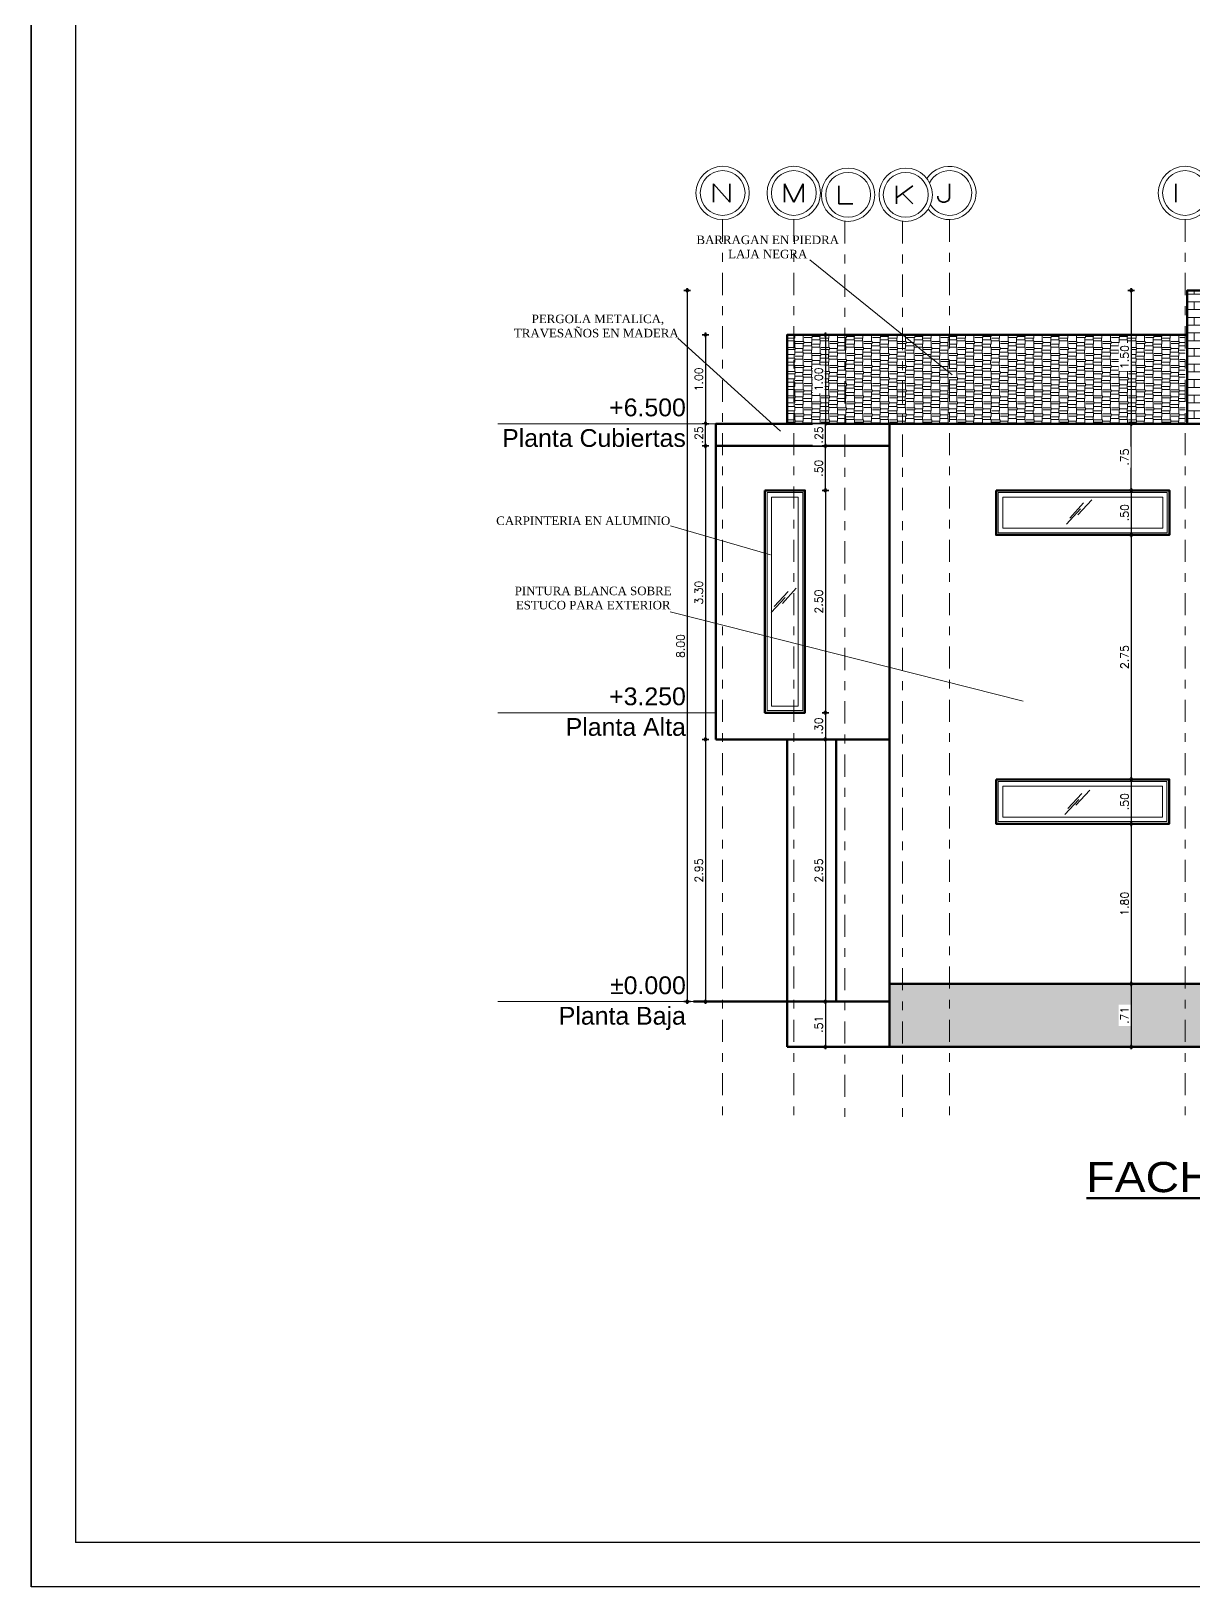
# Model space of a CAD drawing. Header units: metres. Extents: x -50 to 76, y -61 to 14.
# Drawn here: x -50.44 to -37.37, y -60.83 to -43.33 of the extents above; entities that cross this region are included whole.
import ezdxf
from ezdxf.enums import TextEntityAlignment as Align

# ---------------------------------------------------------------- set-up
doc = ezdxf.new("R2010")
doc.units = ezdxf.units.M
doc.header["$MEASUREMENT"] = 0
doc.linetypes.add('CENTERX2', pattern=[4, 2.5, -0.5, 0.5, -0.5])
doc.linetypes.add('DASHDOT2', pattern=[0.5, 0.25, -0.125, 0, -0.125])
for name, color, linetype, lineweight in [('1 ACHURADO PLACAS', 45, 'Continuous', 15), ('1 CALCAS', 255, 'Continuous', 60), ('1 NIVELES', 145, 'Continuous', 18), ('1 VENTTANAS', 2, 'Continuous', 18), ('_TXT1', 7, 'Continuous', 0), ('achurados', 251, 'Continuous', 0), ('COTA10', 153, 'Continuous', 13), ('COTAS', 251, 'Continuous', 35), ('EJES', 251, 'CENTERX2', 0), ('F-PLANO 3', 81, 'Continuous', 20), ('TITULOS', 9, 'Continuous', 60)]:
    doc.layers.add(name, color=color, linetype=linetype, lineweight=lineweight)
doc.layers.add('TEXT', color=4, linetype='Continuous')
doc.styles.add('ARIAL', font='CENTURY.TTF')
doc.styles.add('cotas', font='romans.shx')
doc.styles.add('DISEÑO', font='arial.ttf', dxfattribs={"width": 1.1})
doc.styles.add('Estilo_Generado_1', font='arial.ttf')
doc.styles.add('ROMANS', font='romans', dxfattribs={"width": 0.7})
doc.dimstyles.new('COT-50', dxfattribs={"dimscale": 0.5, "dimtxt": 0.18, "dimasz": 0.05, "dimexe": 0.08, "dimexo": 0.1, "dimgap": 0.06, "dimtad": 1, "dimzin": 4, "dimdsep": 46, "dimtxsty": 'cotas', "dimblk1": 'COTA', "dimblk2": 'COTA', "dimsah": 1, "dimcen": 0.09, "dimse1": 1, "dimse2": 1, "dimclrd": 256, "dimclre": 253, "dimclrt": 14, "dimadec": 0, "dimazin": 0, "dimtfac": 1, "dimtix": 1, "dimtmove": 0, "dimatfit": 3, "dimldrblk": 'COTA', "dimfxl": 1, "dimtfill": 1, "dimtfillclr": 256, "dimtolj": 1, "dimtzin": 12, "dimarcsym": 0})

# ---------------------------------------------------------------- blocks, each defined once
blk = doc.blocks.new('FORMATO')
for p, q in [((-116.387, -41.272), (-116.387, -6.272)), ((-116.387, -6.272), (-116.387, -41.272)), ((-116.387, -6.272), (-116.387, -41.272)), ((-115.887, -6.772), (-115.887, -40.772)), ((-56.887, -40.772), (-115.887, -40.772)), ((-56.387, -41.272), (-116.387, -41.272))]:
    blk.add_line(p, q)
blk = doc.blocks.new('COTA')
for p, q in [((-1, 0), (1, 0)), ((0, 1.5), (0, -1.5))]:
    blk.add_line(p, q)
blk.add_circle((0, 0), 0.5)
blk = doc.blocks.new('*D807')
at = {"layer": 'COTAS', "lineweight": -2, "transparency": 16777216}
blk.add_line((-43.064, -46.272), (-43.064, -54.222), dxfattribs=at)
at = {"layer": 'Defpoints', "color": 0, "transparency": 16777216}
for p in [(-37.441, -46.247), (-43.064, -54.247), (-41.941, -54.247)]:
    blk.add_point(p, dxfattribs=at)
at = {"layer": 'COTAS', "lineweight": -2, "transparency": 16777216, "xscale": 0.025, "yscale": 0.025, "zscale": 0.025}
for p, rotation in [((-43.064, -46.247), 90), ((-43.064, -54.247), 270)]:
    blk.add_blockref('COTA', p, dxfattribs=dict(at, rotation=rotation))
at = {"layer": 'COTAS', "color": 14, "transparency": 16777216, "insert": (-43.139, -50.247), "char_height": 0.09, "attachment_point": 5, "rotation": 90, "style": 'cotas', "bg_fill": 3, "box_fill_scale": 1.25, "bg_fill_color": 256, "bg_fill_true_color": 13158600, "bg_fill_transparency": 0}
blk.add_mtext('\\A1;8.00', dxfattribs=at)
blk = doc.blocks.new('*D808')
at = {"layer": 'COTAS', "lineweight": -2, "transparency": 16777216}
blk.add_line((-42.859, -46.772), (-42.859, -47.722), dxfattribs=at)
at = {"layer": 'Defpoints', "color": 0, "transparency": 16777216}
for p in [(-41.941, -46.747), (-42.859, -47.747), (-41.941, -47.747)]:
    blk.add_point(p, dxfattribs=at)
at = {"layer": 'COTAS', "lineweight": -2, "transparency": 16777216, "xscale": 0.025, "yscale": 0.025, "zscale": 0.025}
for p, rotation in [((-42.859, -46.747), 90), ((-42.859, -47.747), 270)]:
    blk.add_blockref('COTA', p, dxfattribs=dict(at, rotation=rotation))
at = {"layer": 'COTAS', "color": 14, "transparency": 16777216, "insert": (-42.934, -47.247), "char_height": 0.09, "attachment_point": 5, "rotation": 90, "style": 'cotas', "bg_fill": 3, "box_fill_scale": 1.25, "bg_fill_color": 256, "bg_fill_true_color": 13158600, "bg_fill_transparency": 0}
blk.add_mtext('\\A1;1.00', dxfattribs=at)
blk = doc.blocks.new('*D809')
at = {"layer": 'COTAS', "lineweight": -2, "transparency": 16777216}
blk.add_line((-42.859, -47.972), (-42.859, -47.772), dxfattribs=at)
at = {"layer": 'Defpoints', "color": 0, "transparency": 16777216}
for p in [(-42.741, -47.747), (-42.741, -47.997)]:
    blk.add_point(p, dxfattribs=at)
at = {"layer": 'COTAS', "lineweight": -2, "transparency": 16777216, "xscale": 0.025, "yscale": 0.025, "zscale": 0.025}
for p, rotation in [((-42.859, -47.747), 90), ((-42.859, -47.997), 270)]:
    blk.add_blockref('COTA', p, dxfattribs=dict(at, rotation=rotation))
at = {"layer": 'COTAS', "color": 14, "transparency": 16777216, "insert": (-42.934, -47.872), "char_height": 0.09, "attachment_point": 5, "rotation": 90, "style": 'cotas', "bg_fill": 3, "box_fill_scale": 1.25, "bg_fill_color": 256, "bg_fill_true_color": 13158600, "bg_fill_transparency": 0}
blk.add_mtext('\\A1;.25', dxfattribs=at)
at = {"layer": 'Defpoints', "color": 0, "transparency": 16777216}
blk.add_point((-42.859, -47.747), dxfattribs=at)
blk = doc.blocks.new('*D810')
at = {"layer": 'COTAS', "lineweight": -2, "transparency": 16777216}
blk.add_line((-42.859, -48.022), (-42.859, -51.272), dxfattribs=at)
at = {"layer": 'Defpoints', "color": 0, "transparency": 16777216}
for p in [(-42.741, -47.997), (-42.859, -51.297), (-42.741, -51.297)]:
    blk.add_point(p, dxfattribs=at)
at = {"layer": 'COTAS', "lineweight": -2, "transparency": 16777216, "xscale": 0.025, "yscale": 0.025, "zscale": 0.025}
for p, rotation in [((-42.859, -47.997), 90), ((-42.859, -51.297), 270)]:
    blk.add_blockref('COTA', p, dxfattribs=dict(at, rotation=rotation))
at = {"layer": 'COTAS', "color": 14, "transparency": 16777216, "insert": (-42.934, -49.647), "char_height": 0.09, "attachment_point": 5, "rotation": 90, "style": 'cotas', "bg_fill": 3, "box_fill_scale": 1.25, "bg_fill_color": 256, "bg_fill_true_color": 13158600, "bg_fill_transparency": 0}
blk.add_mtext('\\A1;3.30', dxfattribs=at)
blk = doc.blocks.new('*D811')
at = {"layer": 'COTAS', "lineweight": -2, "transparency": 16777216}
blk.add_line((-42.859, -51.322), (-42.859, -54.222), dxfattribs=at)
at = {"layer": 'Defpoints', "color": 0, "transparency": 16777216}
for p in [(-41.941, -51.297), (-42.859, -54.247), (-41.941, -54.247)]:
    blk.add_point(p, dxfattribs=at)
at = {"layer": 'COTAS', "lineweight": -2, "transparency": 16777216, "xscale": 0.025, "yscale": 0.025, "zscale": 0.025}
for p, rotation in [((-42.859, -51.297), 90), ((-42.859, -54.247), 270)]:
    blk.add_blockref('COTA', p, dxfattribs=dict(at, rotation=rotation))
at = {"layer": 'COTAS', "color": 14, "transparency": 16777216, "insert": (-42.934, -52.772), "char_height": 0.09, "attachment_point": 5, "rotation": 90, "style": 'cotas', "bg_fill": 3, "box_fill_scale": 1.25, "bg_fill_color": 256, "bg_fill_true_color": 13158600, "bg_fill_transparency": 0}
blk.add_mtext('\\A1;2.95', dxfattribs=at)
blk = doc.blocks.new('*D812')
at = {"layer": 'COTAS', "lineweight": -2, "transparency": 16777216}
blk.add_line((-41.511, -54.272), (-41.511, -54.732), dxfattribs=at)
at = {"layer": 'Defpoints', "color": 0, "transparency": 16777216}
for p in [(-41.941, -54.247), (-41.941, -54.757), (-41.511, -54.757)]:
    blk.add_point(p, dxfattribs=at)
at = {"layer": 'COTAS', "lineweight": -2, "transparency": 16777216, "xscale": 0.025, "yscale": 0.025, "zscale": 0.025}
for p, rotation in [((-41.511, -54.247), 90), ((-41.511, -54.757), 270)]:
    blk.add_blockref('COTA', p, dxfattribs=dict(at, rotation=rotation))
at = {"layer": 'COTAS', "color": 14, "transparency": 16777216, "insert": (-41.586, -54.502), "char_height": 0.09, "attachment_point": 5, "rotation": 90, "style": 'cotas', "bg_fill": 3, "box_fill_scale": 1.25, "bg_fill_color": 256, "bg_fill_true_color": 13158600, "bg_fill_transparency": 0}
blk.add_mtext('\\A1;.51', dxfattribs=at)
blk = doc.blocks.new('*D813')
at = {"layer": 'COTAS', "lineweight": -2, "transparency": 16777216}
blk.add_line((-41.511, -46.772), (-41.511, -47.722), dxfattribs=at)
at = {"layer": 'Defpoints', "color": 0, "transparency": 16777216}
for p in [(-41.941, -46.747), (-41.941, -47.747), (-41.511, -47.747)]:
    blk.add_point(p, dxfattribs=at)
at = {"layer": 'COTAS', "lineweight": -2, "transparency": 16777216, "xscale": 0.025, "yscale": 0.025, "zscale": 0.025}
for p, rotation in [((-41.511, -46.747), 90), ((-41.511, -47.747), 270)]:
    blk.add_blockref('COTA', p, dxfattribs=dict(at, rotation=rotation))
at = {"layer": 'COTAS', "color": 14, "transparency": 16777216, "insert": (-41.586, -47.247), "char_height": 0.09, "attachment_point": 5, "rotation": 90, "style": 'cotas', "bg_fill": 3, "box_fill_scale": 1.25, "bg_fill_color": 256, "bg_fill_true_color": 13158600, "bg_fill_transparency": 0}
blk.add_mtext('\\A1;1.00', dxfattribs=at)
blk = doc.blocks.new('*D814')
at = {"layer": 'COTAS', "lineweight": -2, "transparency": 16777216}
blk.add_line((-41.511, -47.972), (-41.511, -47.772), dxfattribs=at)
at = {"layer": 'Defpoints', "color": 0, "transparency": 16777216}
for p in [(-40.791, -47.747), (-40.791, -47.997)]:
    blk.add_point(p, dxfattribs=at)
at = {"layer": 'COTAS', "lineweight": -2, "transparency": 16777216, "xscale": 0.025, "yscale": 0.025, "zscale": 0.025}
for p, rotation in [((-41.511, -47.747), 90), ((-41.511, -47.997), 270)]:
    blk.add_blockref('COTA', p, dxfattribs=dict(at, rotation=rotation))
at = {"layer": 'COTAS', "color": 14, "transparency": 16777216, "insert": (-41.586, -47.872), "char_height": 0.09, "attachment_point": 5, "rotation": 90, "style": 'cotas', "bg_fill": 3, "box_fill_scale": 1.25, "bg_fill_color": 256, "bg_fill_true_color": 13158600, "bg_fill_transparency": 0}
blk.add_mtext('\\A1;.25', dxfattribs=at)
at = {"layer": 'Defpoints', "color": 0, "transparency": 16777216}
blk.add_point((-41.511, -47.747), dxfattribs=at)
blk = doc.blocks.new('*D815')
at = {"layer": 'COTAS', "lineweight": -2, "transparency": 16777216}
blk.add_line((-41.511, -48.472), (-41.511, -48.022), dxfattribs=at)
at = {"layer": 'Defpoints', "color": 0, "transparency": 16777216}
for p in [(-41.511, -47.997), (-40.791, -47.997), (-41.741, -48.497)]:
    blk.add_point(p, dxfattribs=at)
at = {"layer": 'COTAS', "lineweight": -2, "transparency": 16777216, "xscale": 0.025, "yscale": 0.025, "zscale": 0.025}
for p, rotation in [((-41.511, -47.997), 90), ((-41.511, -48.497), 270)]:
    blk.add_blockref('COTA', p, dxfattribs=dict(at, rotation=rotation))
at = {"layer": 'COTAS', "color": 14, "transparency": 16777216, "insert": (-41.586, -48.247), "char_height": 0.09, "attachment_point": 5, "rotation": 90, "style": 'cotas', "bg_fill": 3, "box_fill_scale": 1.25, "bg_fill_color": 256, "bg_fill_true_color": 13158600, "bg_fill_transparency": 0}
blk.add_mtext('\\A1;.50', dxfattribs=at)
blk = doc.blocks.new('*D816')
at = {"layer": 'COTAS', "lineweight": -2, "transparency": 16777216}
blk.add_line((-41.511, -48.522), (-41.511, -50.972), dxfattribs=at)
at = {"layer": 'Defpoints', "color": 0, "transparency": 16777216}
for p in [(-41.741, -48.497), (-41.741, -50.997), (-41.511, -50.997)]:
    blk.add_point(p, dxfattribs=at)
at = {"layer": 'COTAS', "lineweight": -2, "transparency": 16777216, "xscale": 0.025, "yscale": 0.025, "zscale": 0.025}
for p, rotation in [((-41.511, -48.497), 90), ((-41.511, -50.997), 270)]:
    blk.add_blockref('COTA', p, dxfattribs=dict(at, rotation=rotation))
at = {"layer": 'COTAS', "color": 14, "transparency": 16777216, "insert": (-41.586, -49.747), "char_height": 0.09, "attachment_point": 5, "rotation": 90, "style": 'cotas', "bg_fill": 3, "box_fill_scale": 1.25, "bg_fill_color": 256, "bg_fill_true_color": 13158600, "bg_fill_transparency": 0}
blk.add_mtext('\\A1;2.50', dxfattribs=at)
blk = doc.blocks.new('*D817')
at = {"layer": 'COTAS', "lineweight": -2, "transparency": 16777216}
blk.add_line((-41.511, -51.022), (-41.511, -51.272), dxfattribs=at)
at = {"layer": 'Defpoints', "color": 0, "transparency": 16777216}
for p in [(-41.741, -50.997), (-41.941, -51.297)]:
    blk.add_point(p, dxfattribs=at)
at = {"layer": 'COTAS', "lineweight": -2, "transparency": 16777216, "xscale": 0.025, "yscale": 0.025, "zscale": 0.025}
for p, rotation in [((-41.511, -50.997), 90), ((-41.511, -51.297), 270)]:
    blk.add_blockref('COTA', p, dxfattribs=dict(at, rotation=rotation))
at = {"layer": 'COTAS', "color": 14, "transparency": 16777216, "insert": (-41.586, -51.147), "char_height": 0.09, "attachment_point": 5, "rotation": 90, "style": 'cotas', "bg_fill": 3, "box_fill_scale": 1.25, "bg_fill_color": 256, "bg_fill_true_color": 13158600, "bg_fill_transparency": 0}
blk.add_mtext('\\A1;.30', dxfattribs=at)
at = {"layer": 'Defpoints', "color": 0, "transparency": 16777216}
blk.add_point((-41.511, -51.297), dxfattribs=at)
blk = doc.blocks.new('*D818')
at = {"layer": 'COTAS', "lineweight": -2, "transparency": 16777216}
blk.add_line((-41.511, -51.322), (-41.511, -54.222), dxfattribs=at)
at = {"layer": 'Defpoints', "color": 0, "transparency": 16777216}
for p in [(-41.391, -51.297), (-41.511, -54.247), (-41.391, -54.247)]:
    blk.add_point(p, dxfattribs=at)
at = {"layer": 'COTAS', "lineweight": -2, "transparency": 16777216, "xscale": 0.025, "yscale": 0.025, "zscale": 0.025}
for p, rotation in [((-41.511, -51.297), 90), ((-41.511, -54.247), 270)]:
    blk.add_blockref('COTA', p, dxfattribs=dict(at, rotation=rotation))
at = {"layer": 'COTAS', "color": 14, "transparency": 16777216, "insert": (-41.586, -52.772), "char_height": 0.09, "attachment_point": 5, "rotation": 90, "style": 'cotas', "bg_fill": 3, "box_fill_scale": 1.25, "bg_fill_color": 256, "bg_fill_true_color": 13158600, "bg_fill_transparency": 0}
blk.add_mtext('\\A1;2.95', dxfattribs=at)
blk = doc.blocks.new('*D819')
at = {"layer": 'COTAS', "lineweight": -2, "transparency": 16777216}
blk.add_line((-38.07, -46.272), (-38.07, -47.722), dxfattribs=at)
at = {"layer": 'Defpoints', "color": 0, "transparency": 16777216}
for p in [(-37.441, -46.247), (-38.07, -47.747), (-37.441, -47.747)]:
    blk.add_point(p, dxfattribs=at)
at = {"layer": 'COTAS', "lineweight": -2, "transparency": 16777216, "xscale": 0.025, "yscale": 0.025, "zscale": 0.025}
for p, rotation in [((-38.07, -46.247), 90), ((-38.07, -47.747), 270)]:
    blk.add_blockref('COTA', p, dxfattribs=dict(at, rotation=rotation))
at = {"layer": 'COTAS', "color": 14, "transparency": 16777216, "insert": (-38.145, -46.997), "char_height": 0.09, "attachment_point": 5, "rotation": 90, "style": 'cotas', "bg_fill": 3, "box_fill_scale": 1.25, "bg_fill_color": 256, "bg_fill_true_color": 13158600, "bg_fill_transparency": 0}
blk.add_mtext('\\A1;1.50', dxfattribs=at)
blk = doc.blocks.new('*D820')
at = {"layer": 'COTAS', "lineweight": -2, "transparency": 16777216}
blk.add_line((-38.07, -48.472), (-38.07, -47.772), dxfattribs=at)
at = {"layer": 'Defpoints', "color": 0, "transparency": 16777216}
for p in [(-38.07, -47.747), (-37.441, -47.747), (-37.641, -48.497)]:
    blk.add_point(p, dxfattribs=at)
at = {"layer": 'COTAS', "lineweight": -2, "transparency": 16777216, "xscale": 0.025, "yscale": 0.025, "zscale": 0.025}
for p, rotation in [((-38.07, -47.747), 90), ((-38.07, -48.497), 270)]:
    blk.add_blockref('COTA', p, dxfattribs=dict(at, rotation=rotation))
at = {"layer": 'COTAS', "color": 14, "transparency": 16777216, "insert": (-38.145, -48.122), "char_height": 0.09, "attachment_point": 5, "rotation": 90, "style": 'cotas', "bg_fill": 3, "box_fill_scale": 1.25, "bg_fill_color": 256, "bg_fill_true_color": 13158600, "bg_fill_transparency": 0}
blk.add_mtext('\\A1;.75', dxfattribs=at)
blk = doc.blocks.new('*D821')
at = {"layer": 'COTAS', "lineweight": -2, "transparency": 16777216}
blk.add_line((-38.07, -48.522), (-38.07, -48.972), dxfattribs=at)
at = {"layer": 'Defpoints', "color": 0, "transparency": 16777216}
for p in [(-37.641, -48.497), (-38.07, -48.997), (-37.641, -48.997)]:
    blk.add_point(p, dxfattribs=at)
at = {"layer": 'COTAS', "lineweight": -2, "transparency": 16777216, "xscale": 0.025, "yscale": 0.025, "zscale": 0.025}
for p, rotation in [((-38.07, -48.497), 90), ((-38.07, -48.997), 270)]:
    blk.add_blockref('COTA', p, dxfattribs=dict(at, rotation=rotation))
at = {"layer": 'COTAS', "color": 14, "transparency": 16777216, "insert": (-38.145, -48.747), "char_height": 0.09, "attachment_point": 5, "rotation": 90, "style": 'cotas', "bg_fill": 3, "box_fill_scale": 1.25, "bg_fill_color": 256, "bg_fill_true_color": 13158600, "bg_fill_transparency": 0}
blk.add_mtext('\\A1;.50', dxfattribs=at)
blk = doc.blocks.new('*D822')
at = {"layer": 'COTAS', "lineweight": -2, "transparency": 16777216}
blk.add_line((-38.07, -49.022), (-38.07, -51.722), dxfattribs=at)
at = {"layer": 'Defpoints', "color": 0, "transparency": 16777216}
for p in [(-37.641, -48.997), (-38.07, -51.747), (-37.644, -51.747)]:
    blk.add_point(p, dxfattribs=at)
at = {"layer": 'COTAS', "lineweight": -2, "transparency": 16777216, "xscale": 0.025, "yscale": 0.025, "zscale": 0.025}
for p, rotation in [((-38.07, -48.997), 90), ((-38.07, -51.747), 270)]:
    blk.add_blockref('COTA', p, dxfattribs=dict(at, rotation=rotation))
at = {"layer": 'COTAS', "color": 14, "transparency": 16777216, "insert": (-38.145, -50.372), "char_height": 0.09, "attachment_point": 5, "rotation": 90, "style": 'cotas', "bg_fill": 3, "box_fill_scale": 1.25, "bg_fill_color": 256, "bg_fill_true_color": 13158600, "bg_fill_transparency": 0}
blk.add_mtext('\\A1;2.75', dxfattribs=at)
blk = doc.blocks.new('*D823')
at = {"layer": 'COTAS', "lineweight": -2, "transparency": 16777216}
blk.add_line((-38.07, -51.772), (-38.07, -52.222), dxfattribs=at)
at = {"layer": 'Defpoints', "color": 0, "transparency": 16777216}
for p in [(-37.644, -51.747), (-38.07, -52.247), (-37.644, -52.247)]:
    blk.add_point(p, dxfattribs=at)
at = {"layer": 'COTAS', "lineweight": -2, "transparency": 16777216, "xscale": 0.025, "yscale": 0.025, "zscale": 0.025}
for p, rotation in [((-38.07, -51.747), 90), ((-38.07, -52.247), 270)]:
    blk.add_blockref('COTA', p, dxfattribs=dict(at, rotation=rotation))
at = {"layer": 'COTAS', "color": 14, "transparency": 16777216, "insert": (-38.145, -51.997), "char_height": 0.09, "attachment_point": 5, "rotation": 90, "style": 'cotas', "bg_fill": 3, "box_fill_scale": 1.25, "bg_fill_color": 256, "bg_fill_true_color": 13158600, "bg_fill_transparency": 0}
blk.add_mtext('\\A1;.50', dxfattribs=at)
blk = doc.blocks.new('*D824')
at = {"layer": 'COTAS', "lineweight": -2, "transparency": 16777216}
blk.add_line((-38.07, -52.272), (-38.07, -54.022), dxfattribs=at)
at = {"layer": 'Defpoints', "color": 0, "transparency": 16777216}
for p in [(-37.644, -52.247), (-38.07, -54.047), (-37.644, -54.047)]:
    blk.add_point(p, dxfattribs=at)
at = {"layer": 'COTAS', "lineweight": -2, "transparency": 16777216, "xscale": 0.025, "yscale": 0.025, "zscale": 0.025}
for p, rotation in [((-38.07, -52.247), 90), ((-38.07, -54.047), 270)]:
    blk.add_blockref('COTA', p, dxfattribs=dict(at, rotation=rotation))
at = {"layer": 'COTAS', "color": 14, "transparency": 16777216, "insert": (-38.145, -53.147), "char_height": 0.09, "attachment_point": 5, "rotation": 90, "style": 'cotas', "bg_fill": 3, "box_fill_scale": 1.25, "bg_fill_color": 256, "bg_fill_true_color": 13158600, "bg_fill_transparency": 0}
blk.add_mtext('\\A1;1.80', dxfattribs=at)
blk = doc.blocks.new('*D825')
at = {"layer": 'COTAS', "lineweight": -2, "transparency": 16777216}
blk.add_line((-38.07, -54.072), (-38.07, -54.732), dxfattribs=at)
at = {"layer": 'Defpoints', "color": 0, "transparency": 16777216}
for p in [(-40.791, -54.047), (-40.791, -54.757), (-38.07, -54.757)]:
    blk.add_point(p, dxfattribs=at)
at = {"layer": 'COTAS', "lineweight": -2, "transparency": 16777216, "xscale": 0.025, "yscale": 0.025, "zscale": 0.025}
for p, rotation in [((-38.07, -54.047), 90), ((-38.07, -54.757), 270)]:
    blk.add_blockref('COTA', p, dxfattribs=dict(at, rotation=rotation))
at = {"layer": 'COTAS', "color": 14, "transparency": 16777216, "insert": (-38.145, -54.402), "char_height": 0.09, "attachment_point": 5, "rotation": 90, "style": 'cotas', "bg_fill": 3, "box_fill_scale": 1.25, "bg_fill_color": 256, "bg_fill_true_color": 13158600, "bg_fill_transparency": 0}
blk.add_mtext('\\A1;.71', dxfattribs=at)

msp = doc.modelspace()

# ---------------------------------------------------------------- hatches: boundary and pattern name
at = {"layer": '1 ACHURADO PLACAS'}
h = msp.add_hatch(dxfattribs=at)
h.set_pattern_fill('BRICK', color=256, scale=0.35)
h.paths.add_polyline_path([(-36.041, -46.247), (-37.441, -46.247), (-37.441, -47.747), (-36.041, -47.747)])
h.paths.add_polyline_path([(-35.091, -46.247), (-36.041, -46.247), (-36.041, -47.747), (-35.891, -47.747), (-35.091, -47.747)])
h.paths.add_polyline_path([(-33.216, -46.247), (-35.091, -46.247), (-35.091, -47.747), (-33.216, -47.747)])
h.paths.add_polyline_path([(-32.441, -46.247), (-33.216, -46.247), (-33.216, -47.747), (-32.441, -47.747)])
h.paths.add_polyline_path([(-31.691, -46.247), (-32.441, -46.247), (-32.441, -47.747), (-31.691, -47.747)])
h.paths.add_polyline_path([(-31.541, -46.247), (-31.691, -46.247), (-31.691, -47.747), (-31.541, -47.747)])
h = msp.add_hatch(dxfattribs=at)
h.set_pattern_fill('AR-RSHKE', color=256, scale=0.008, angle=90)
h.paths.add_polyline_path([(-41.866, -46.747), (-41.941, -46.747), (-41.941, -47.747), (-41.866, -47.747)])
h.paths.add_polyline_path([(-41.291, -46.747), (-41.866, -46.747), (-41.866, -47.747), (-41.291, -47.747)])
h.paths.add_polyline_path([(-40.644, -46.747), (-41.291, -46.747), (-41.291, -47.747), (-40.791, -47.747), (-40.791, -47.747), (-40.644, -47.747)])
h.paths.add_polyline_path([(-40.116, -46.747), (-40.644, -46.747), (-40.644, -47.747), (-40.116, -47.747)])
h.paths.add_polyline_path([(-37.466, -46.747), (-40.116, -46.747), (-40.116, -47.747), (-37.466, -47.747)])
h.paths.add_polyline_path([(-38.077, -47.15), (-38.077, -46.844), (-38.212, -46.844), (-38.212, -47.15)], flags=24)
h = msp.add_hatch(dxfattribs=at)
h.set_pattern_fill('AR-RSHKE', color=256, scale=0.008, angle=90)
h.paths.add_polyline_path([(-30.366, -46.747), (-31.541, -46.747), (-31.541, -47.447), (-30.366, -47.447)])
h.paths.add_polyline_path([(-29.416, -46.747), (-30.366, -46.747), (-30.366, -47.447), (-30.041, -47.447), (-30.041, -47.747), (-29.416, -47.747)])
h.paths.add_polyline_path([(-27.966, -46.747), (-29.416, -46.747), (-29.416, -47.747), (-29.241, -47.747), (-29.251, -48.047), (-29.416, -48.047), (-29.416, -48.797), (-28.641, -48.797), (-28.641, -54.247), (-27.966, -54.247)])
h.paths.add_polyline_path([(-29.416, -48.047), (-30.041, -48.047), (-30.041, -48.797), (-29.416, -48.797)])
h.paths.add_polyline_path([(-27.291, -46.747), (-27.966, -46.747), (-27.966, -54.247), (-27.291, -54.247)])
h.paths.add_polyline_path([(-33.216, -54.047), (-35.091, -54.047), (-35.091, -54.757), (-33.216, -54.757)])
h.paths.add_polyline_path([(-32.441, -54.047), (-33.216, -54.047), (-33.216, -54.757), (-32.441, -54.757)])
h.paths.add_polyline_path([(-31.691, -54.047), (-32.441, -54.047), (-32.441, -54.757), (-31.691, -54.757)])
h.paths.add_polyline_path([(-31.041, -54.047), (-31.541, -54.047), (-31.541, -54.047), (-31.691, -54.047), (-31.691, -54.757), (-31.041, -54.757)])
h.paths.add_polyline_path([(-35.091, -54.047), (-36.041, -54.047), (-36.041, -54.757), (-35.091, -54.757)])
h.paths.add_polyline_path([(-36.041, -54.047), (-37.466, -54.047), (-37.466, -54.757), (-36.041, -54.757)])
h.paths.add_polyline_path([(-37.466, -54.047), (-40.116, -54.047), (-40.116, -54.757), (-37.466, -54.757)])
h.paths.add_polyline_path([(-40.116, -54.047), (-40.644, -54.047), (-40.644, -54.757), (-40.116, -54.757)])
h.paths.add_polyline_path([(-40.644, -54.047), (-40.791, -54.047), (-40.791, -54.757), (-40.644, -54.757)])
h.paths.add_polyline_path([(-30.366, -54.047), (-31.041, -54.047), (-31.041, -54.247), (-30.366, -54.247)])
h.paths.add_polyline_path([(-29.791, -54.047), (-30.366, -54.047), (-30.366, -54.247), (-30.291, -54.247), (-30.291, -54.347), (-30.366, -54.347), (-30.366, -54.417), (-29.791, -54.417)])
h.paths.add_polyline_path([(-30.045, -54.261), (-30.045, -54.032), (-30.18, -54.032), (-30.18, -54.261)], flags=9)
h.paths.add_polyline_path([(-30.045, -54.081), (-30.045, -53.852), (-30.18, -53.852), (-30.18, -54.081)], flags=9)

# ---------------------------------------------------------------- linework, layer by layer
at = {"layer": '1 CALCAS'}
for p, q in [((-42.741, -51.297), (-41.941, -51.297)), ((-41.941, -51.297), (-41.391, -51.297)), ((-41.941, -51.297), (-41.941, -54.247)), ((-41.391, -51.297), (-40.791, -51.297)), ((-41.391, -51.297), (-41.391, -54.247)), ((-40.791, -54.047), (-40.791, -54.757)), ((-42.994, -54.247), (-41.941, -54.247)), ((-40.791, -54.247), (-41.941, -54.247)), ((-41.941, -54.247), (-41.941, -54.757)), ((-41.941, -54.757), (-40.791, -54.757)), ((-40.791, -54.757), (-31.041, -54.757))]:
    msp.add_line(p, q, dxfattribs=at)
for points in [[(-37.441, -47.747), (-37.441, -46.247), (-31.541, -46.247), (-31.541, -47.747)], [(-37.441, -46.747), (-41.941, -46.747), (-41.941, -47.747)], [(-40.791, -47.747), (-42.741, -47.747), (-42.741, -47.997), (-40.791, -47.997)], [(-35.891, -50.057), (-35.891, -47.747), (-40.791, -47.747), (-40.791, -54.047), (-31.541, -54.047), (-31.541, -51.297)], [(-42.741, -47.997), (-42.741, -51.297)]]:
    msp.add_lwpolyline(points, dxfattribs=at)
for points in [[(-42.191, -48.497), (-41.741, -48.497), (-41.741, -50.997), (-42.191, -50.997)], [(-39.591, -48.497), (-37.641, -48.497), (-37.641, -48.997), (-39.591, -48.997)], [(-39.591, -51.747), (-37.644, -51.747), (-37.644, -52.247), (-39.591, -52.247)]]:
    msp.add_lwpolyline(points, close=True, dxfattribs=at)
at = {"layer": '1 NIVELES'}
for p, q in [((-45.196, -47.747), (-42.741, -47.747)), ((-45.196, -50.997), (-42.741, -50.997)), ((-45.196, -54.247), (-41.941, -54.247))]:
    msp.add_line(p, q, dxfattribs=at)
at = {"layer": '1 VENTTANAS'}
for points in [[(-41.766, -48.522), (-42.166, -48.522), (-42.166, -50.972), (-41.766, -50.972)], [(-42.116, -48.572), (-41.816, -48.572), (-41.816, -50.922), (-42.116, -50.922)], [(-39.566, -48.972), (-37.666, -48.972), (-37.666, -48.522), (-39.566, -48.522)], [(-39.516, -48.572), (-37.716, -48.572), (-37.716, -48.922), (-39.516, -48.922)], [(-37.669, -51.772), (-39.566, -51.772), (-39.566, -52.222), (-37.669, -52.222)], [(-39.516, -51.822), (-37.719, -51.822), (-37.719, -52.172), (-39.516, -52.172)]]:
    msp.add_lwpolyline(points, close=True, dxfattribs=at)
at = {"layer": 'achurados', "color": 251, "linetype": 'ByBlock'}
for centre in [(-42.666, -45.151), (-41.866, -45.151), (-41.255, -45.171), (-40.607, -45.171), (-37.466, -45.151)]:
    msp.add_circle(centre, 0.3, dxfattribs=at)
msp.add_arc((-40.116, -45.151), 0.3, 217.4534, 147.3961, dxfattribs=at)
at = {"layer": 'COTA10'}
for p, q in [((-38.763, -48.808), (-38.606, -48.638)), ((-38.672, -48.771), (-38.515, -48.601)), ((-38.797, -48.875), (-38.64, -48.705)), ((-42.085, -49.804), (-41.928, -49.634)), ((-41.994, -49.768), (-41.838, -49.597)), ((-42.12, -49.871), (-41.963, -49.701)), ((-38.817, -52.142), (-38.66, -51.972)), ((-38.782, -52.075), (-38.626, -51.905)), ((-38.692, -52.039), (-38.535, -51.868))]:
    msp.add_line(p, q, dxfattribs=at)
at = {"layer": 'EJES', "linetype": 'DASHDOT2'}
for p, q in [((-42.666, -45.451), (-42.666, -55.6)), ((-41.866, -45.451), (-41.866, -55.6)), ((-41.291, -45.469), (-41.291, -55.6)), ((-40.644, -45.469), (-40.644, -55.6)), ((-40.116, -45.451), (-40.116, -55.6)), ((-37.466, -45.451), (-37.466, -55.6))]:
    msp.add_line(p, q, dxfattribs=at)
at = {"layer": 'F-PLANO 3', "color": 1, "linetype": 'ByBlock'}
for centre in [(-42.666, -45.151), (-41.866, -45.151), (-41.255, -45.171), (-40.607, -45.171), (-37.466, -45.151)]:
    msp.add_circle(centre, 0.252, dxfattribs=at)
msp.add_arc((-40.116, -45.151), 0.252, 212.2163, 152.6332, dxfattribs=at)

# ---------------------------------------------------------------- block references
msp.add_blockref('FORMATO', (65.943, -19.558))

# ---------------------------------------------------------------- texts
at = {"layer": '1 NIVELES', "char_height": 0.2, "attachment_point": 3, "style": 'Estilo_Generado_1'}
for s, insert, line_spacing_factor in [('\\A1;\\pxqr,t0;+6.500\\PPlanta Cubiertas', (-43.08, -47.463), 1.032047), ('\\A1;\\pxqr,t0;+3.250\\PPlanta Alta', (-43.08, -50.713), 1.032047), ('\\A1;\\pxqr,t0;±0.000\\PPlanta Baja', (-43.08, -53.963), 1.029116)]:
    msp.add_mtext(s, dxfattribs=dict(at, insert=insert, line_spacing_factor=line_spacing_factor))
at = {"layer": '_TXT1', "style": 'ROMANS', "width": 1.5}
for s, p in [('N', (-42.821, -45.254)), ('M', (-42.021, -45.254)), ('L', (-41.41, -45.274)), ('K', (-40.762, -45.274)), ('J', (-40.271, -45.254)), ('I', (-37.621, -45.254))]:
    msp.add_text(s, height=0.204, dxfattribs=at).set_placement(p)
at = {"layer": 'TEXT', "insert": (-42.159, -45.63), "char_height": 0.096, "width": 1.68138, "attachment_point": 2, "style": 'ARIAL'}
msp.add_mtext('BARRAGAN EN PIEDRA LAJA NEGRA', dxfattribs=at)
at = {"layer": 'TITULOS', "style": 'DISEÑO', "width": 1.1}
msp.add_text('%%UFACHADA LATERAL IZQUIERDA', height=0.33936, dxfattribs=at).set_placement((-34.606, -56.492), align=Align.BOTTOM_CENTER)

# ---------------------------------------------------------------- next in the draw order: dimensions: what is measured, and where the dimension line sits
at = {"layer": 'COTAS'}
dim = msp.add_linear_dim(base=(-43.064, -54.247), p1=(-37.441, -46.247), p2=(-41.941, -54.247), angle=90, dimstyle='COT-50', dxfattribs=at)
dim.commit()
dim.dimension.update_dxf_attribs({"geometry": '*D807', "text_midpoint": (-43.139, -50.247)})

# ---------------------------------------------------------------- next in the draw order: texts
at = {"layer": 'TEXT', "char_height": 0.096, "attachment_point": 2, "style": 'ARIAL'}
for s, insert, width in [(' PERGOLA METALICA,\\PTRAVESAÑOS EN MADERA', (-44.087, -46.519), 2.05208), (' CARPINTERIA EN ALUMINIO', (-44.252, -48.79), 2.05208), ('PINTURA BLANCA SOBRE ESTUCO PARA EXTERIOR', (-44.122, -49.579), 2.1846)]:
    msp.add_mtext(s, dxfattribs=dict(at, insert=insert, width=width))

# ---------------------------------------------------------------- next in the draw order: dimensions: what is measured, and where the dimension line sits
at = {"layer": 'COTAS'}
for base, p1, p2, picture, middle in [((-38.07, -47.747), (-37.441, -46.247), (-37.441, -47.747), '*D819', (-38.145, -46.997)), ((-42.859, -47.747), (-41.941, -46.747), (-41.941, -47.747), '*D808', (-42.934, -47.247))]:
    dim = msp.add_linear_dim(base=base, p1=p1, p2=p2, angle=90, dimstyle='COT-50', dxfattribs=at)
    dim.commit()
    dim.dimension.update_dxf_attribs({"geometry": picture, "text_midpoint": middle})

# ---------------------------------------------------------------- next in the draw order: dimensions: what is measured, and where the dimension line sits
for base, p1, p2, picture, middle in [((-41.511, -47.747), (-41.941, -46.747), (-41.941, -47.747), '*D813', (-41.586, -47.247)), ((-42.859, -47.747), (-42.741, -47.997), (-42.741, -47.747), '*D809', (-42.934, -47.872)), ((-38.07, -47.747), (-37.641, -48.497), (-37.441, -47.747), '*D820', (-38.145, -48.122))]:
    dim = msp.add_linear_dim(base=base, p1=p1, p2=p2, angle=90, dimstyle='COT-50', dxfattribs=at)
    dim.commit()
    dim.dimension.update_dxf_attribs({"geometry": picture, "text_midpoint": middle})

# ---------------------------------------------------------------- next in the draw order: linework, layer by layer
at = {"layer": '1 NIVELES'}
for p, q in [((-41.686, -45.902), (-40.085, -47.198)), ((-43.169, -46.786), (-42.014, -47.83))]:
    msp.add_line(p, q, dxfattribs=at)

# ---------------------------------------------------------------- next in the draw order: dimensions: what is measured, and where the dimension line sits
at = {"layer": 'COTAS'}
for base, p1, p2, picture, middle in [((-41.511, -47.747), (-40.791, -47.997), (-40.791, -47.747), '*D814', (-41.586, -47.872)), ((-42.859, -51.297), (-42.741, -47.997), (-42.741, -51.297), '*D810', (-42.934, -49.647)), ((-38.07, -48.997), (-37.641, -48.497), (-37.641, -48.997), '*D821', (-38.145, -48.747))]:
    dim = msp.add_linear_dim(base=base, p1=p1, p2=p2, angle=90, dimstyle='COT-50', dxfattribs=at)
    dim.commit()
    dim.dimension.update_dxf_attribs({"geometry": picture, "text_midpoint": middle})

# ---------------------------------------------------------------- next in the draw order: linework, layer by layer
at = {"layer": '1 NIVELES'}
msp.add_line((-43.254, -48.894), (-42.127, -49.22), dxfattribs=at)

# ---------------------------------------------------------------- next in the draw order: dimensions: what is measured, and where the dimension line sits
at = {"layer": 'COTAS'}
for base, p1, p2, picture, middle in [((-41.511, -47.997), (-41.741, -48.497), (-40.791, -47.997), '*D815', (-41.586, -48.247)), ((-38.07, -51.747), (-37.641, -48.997), (-37.644, -51.747), '*D822', (-38.145, -50.372)), ((-42.859, -54.247), (-41.941, -51.297), (-41.941, -54.247), '*D811', (-42.934, -52.772))]:
    dim = msp.add_linear_dim(base=base, p1=p1, p2=p2, angle=90, dimstyle='COT-50', dxfattribs=at)
    dim.commit()
    dim.dimension.update_dxf_attribs({"geometry": picture, "text_midpoint": middle})

# ---------------------------------------------------------------- next in the draw order: dimensions: what is measured, and where the dimension line sits
for base, p1, p2, picture, middle in [((-41.511, -50.997), (-41.741, -48.497), (-41.741, -50.997), '*D816', (-41.586, -49.747)), ((-38.07, -52.247), (-37.644, -51.747), (-37.644, -52.247), '*D823', (-38.145, -51.997)), ((-41.511, -54.757), (-41.941, -54.247), (-41.941, -54.757), '*D812', (-41.586, -54.502))]:
    dim = msp.add_linear_dim(base=base, p1=p1, p2=p2, angle=90, dimstyle='COT-50', dxfattribs=at)
    dim.commit()
    dim.dimension.update_dxf_attribs({"geometry": picture, "text_midpoint": middle})

# ---------------------------------------------------------------- next in the draw order: linework, layer by layer
at = {"layer": '1 NIVELES'}
msp.add_line((-43.255, -49.863), (-39.285, -50.866), dxfattribs=at)

# ---------------------------------------------------------------- next in the draw order: dimensions: what is measured, and where the dimension line sits
at = {"layer": 'COTAS'}
for base, p1, p2, picture, middle in [((-41.511, -51.297), (-41.741, -50.997), (-41.941, -51.297), '*D817', (-41.586, -51.147)), ((-38.07, -54.047), (-37.644, -52.247), (-37.644, -54.047), '*D824', (-38.145, -53.147))]:
    dim = msp.add_linear_dim(base=base, p1=p1, p2=p2, angle=90, dimstyle='COT-50', dxfattribs=at)
    dim.commit()
    dim.dimension.update_dxf_attribs({"geometry": picture, "text_midpoint": middle})

# ---------------------------------------------------------------- next in the draw order: dimensions: what is measured, and where the dimension line sits
for base, p1, p2, picture, middle in [((-41.511, -54.247), (-41.391, -51.297), (-41.391, -54.247), '*D818', (-41.586, -52.772)), ((-38.07, -54.757), (-40.791, -54.047), (-40.791, -54.757), '*D825', (-38.145, -54.402))]:
    dim = msp.add_linear_dim(base=base, p1=p1, p2=p2, angle=90, dimstyle='COT-50', dxfattribs=at)
    dim.commit()
    dim.dimension.update_dxf_attribs({"geometry": picture, "text_midpoint": middle})

doc.saveas('drawing.dxf')
